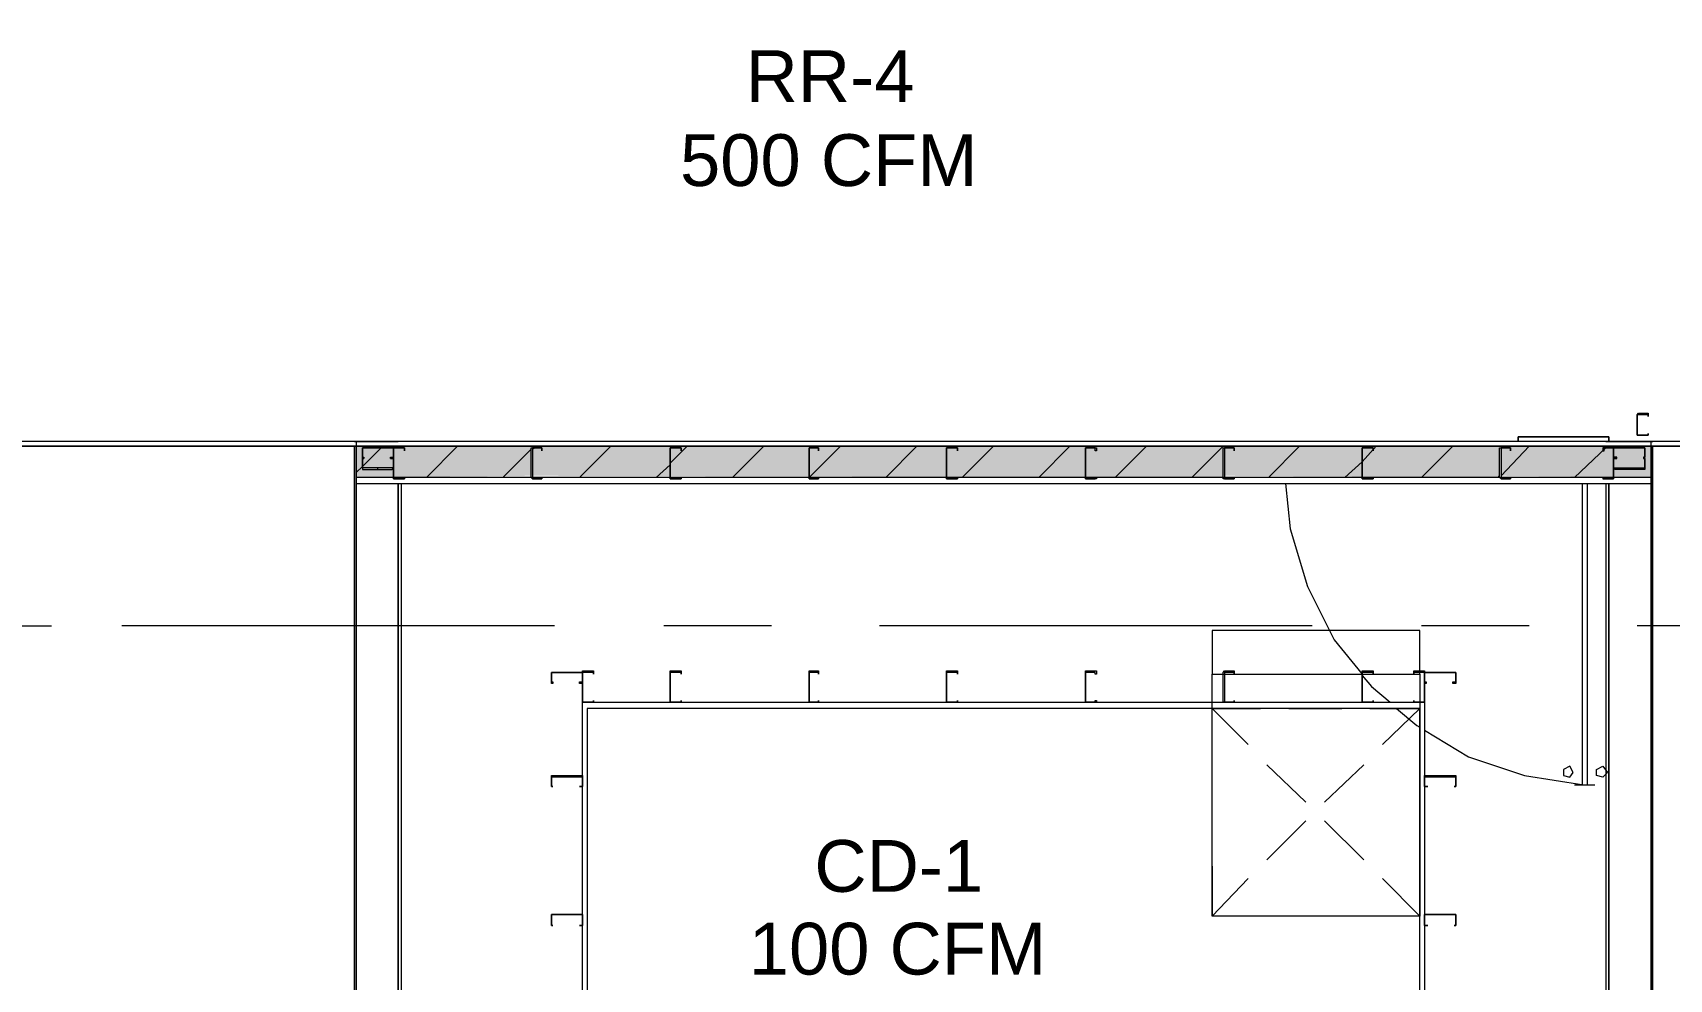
# Model space of a CAD drawing. Header units: metres. Extents: x -2 to 237, y -8 to 52.
# Drawn here: x 45.426 to 50.228, y 32.605 to 35.383 of the extents above; entities that cross this region are included whole.
import ezdxf

# ---------------------------------------------------------------- set-up
doc = ezdxf.new("R2010")
doc.units = ezdxf.units.M
doc.layers.add('HVAC - Ductos', color=5, linetype='Continuous', lineweight=0)
doc.layers.add('PDF3_Text', color=7, linetype='Continuous', lineweight=0)
doc.layers.add('PDF3_Geometry', color=7, linetype='Continuous', lineweight=0, true_color=0xaaaaaa)
doc.layers.add('PDF3_Solid Fills', color=7, linetype='Continuous', lineweight=0, true_color=0xffffff)
doc.styles.add('PDF Helvetica', font='')
doc.styles.get('PDF Helvetica').set_extended_font_data('Helvetica')

msp = doc.modelspace()

# ---------------------------------------------------------------- hatches: boundary and pattern name
at = {"layer": 'PDF3_Solid Fills', "lineweight": 0, "transparency": 33554559}
msp.add_hatch(color=256, dxfattribs=at).paths.add_polyline_path([(50.1744, 34.0783), (50.1744, 34.1699), (46.3748, 34.1699), (46.3748, 34.0783), (46.8882, 34.0829), (46.8928, 34.0829), (48.9186, 34.0783), (48.9186, 34.0829), (48.9232, 34.0829), (49.7298, 34.0783), (49.7298, 34.0829), (49.7344, 34.0829)])

# ---------------------------------------------------------------- linework, layer by layer
at = {"layer": 'HVAC - Ductos', "lineweight": 0}
for points in [[(45.0044, 33.6429), (45.2427, 33.6429), (45.481, 33.6429)], [(49.4961, 33.3999), (49.4961, 32.7903), (48.8865, 32.7903), (48.8865, 33.5007), (49.4961, 33.5007), (49.4961, 33.6291), (48.8865, 33.6291), (48.8865, 33.5007), (49.4961, 33.5007), (49.4961, 32.7903), (48.8865, 32.7903), (48.8865, 33.3999)], [(48.9919, 33.2945), (48.8865, 33.3999), (49.0286, 33.3999)], [(49.1111, 33.3999), (49.2669, 33.3999)], [(49.3494, 33.3999), (49.4961, 33.3999)], [(49.047, 33.2349), (49.1615, 33.1249)], [(49.2166, 33.0699), (49.3311, 32.9553)], [(49.3861, 32.9004), (49.4961, 32.7903)]]:
    msp.add_lwpolyline(points, dxfattribs=at)
at = {"layer": 'PDF3_Geometry', "lineweight": 0}
for points in [[(7.0265, 47.888), (58.6399, 47.8834), (58.6399, 35.7008), (48.2128, 35.7008), (48.2128, 35.6871), (58.6399, 35.6871), (58.6399, 34.1837), (45.3206, 34.1837), (44.8348, 34.1837), (44.6515, 34.1837), (41.7273, 34.1837)], [(44.8348, 23.9902), (44.8348, 23.9857), (45.261, 23.9857), (45.3756, 23.9857), (45.3756, 24.1094), (44.8348, 24.1094), (44.8348, 34.0599), (45.3206, 34.0599), (45.3206, 34.1699), (58.6399, 34.1699), (58.6399, 24.0086), (57.0037, 24.0086), (57.0037, 23.9902), (58.6399, 23.9902), (58.6399, 22.5006), (57.5812, 22.5006), (57.5812, 22.4869), (58.6399, 22.4869), (58.6399, 10.1851), (7.0265, 10.1851)], [(58.6399, 34.1699), (45.3206, 34.1699)], [(46.3702, 30.1778), (46.3702, 30.1732), (46.3748, 30.1778), (46.3748, 34.1699), (46.3748, 32.3091), (46.3382, 32.3091), (46.3382, 32.2907), (46.3382, 32.2724), (46.3748, 32.2724), (46.3382, 32.2724), (46.3382, 32.2541), (46.3748, 32.2541), (46.3748, 31.4383), (46.3382, 31.4383), (46.3748, 31.4383)], [(50.1744, 26.2682), (50.1744, 26.2544), (46.3748, 26.2544), (46.3748, 26.2682), (50.1744, 26.2682), (50.0507, 26.2682), (46.4986, 26.2682), (46.3748, 26.2682), (46.3382, 26.2682), (46.3748, 26.2682), (46.3748, 30.1778), (46.4986, 30.1778), (46.8194, 30.1778), (46.9065, 30.1778), (46.8194, 30.1778), (46.4986, 30.1778), (50.1744, 30.1778), (50.1744, 34.1699), (50.1744, 32.3091), (50.2111, 32.3091), (50.2203, 32.3091), (50.2203, 31.397)], [(46.3702, 34.1837), (46.3748, 34.1837), (46.4986, 34.1837)], [(46.3702, 32.3091), (46.3702, 34.1699)], [(50.1744, 34.1699), (46.3748, 34.1699)], [(50.0416, 34.1837), (50.0507, 34.1837), (50.1744, 34.1837), (50.179, 34.1837)], [(50.179, 32.3091), (50.179, 34.1699)], [(50.1744, 34.0783), (46.3748, 34.0783)], [(50.0416, 34.0599), (50.0416, 30.3108), (46.5078, 30.3108), (46.5078, 34.0599)], [(49.102, 34.0599), (49.1157, 33.9271), (49.1661, 33.7575), (49.244, 33.6016), (49.3266, 33.5007)], [(49.9728, 33.1754), (49.9728, 34.0599)], [(49.9865, 34.0599), (49.9865, 33.1754)], [(46.9569, 33.6429), (45.6873, 33.6429)], [(47.594, 33.6429), (47.2778, 33.6429)], [(49.1798, 33.6429), (47.9102, 33.6429)], [(49.8169, 33.6429), (49.5007, 33.6429)], [(51.4028, 33.6429), (50.1332, 33.6429)], [(49.3266, 33.4962), (49.354, 33.4641), (49.409, 33.4183)], [(49.4274, 33.3999), (49.487, 33.3495), (49.4961, 33.3449)], [(49.5098, 33.3358), (49.6382, 33.2579), (49.8032, 33.2029), (49.9774, 33.1754)], [(49.9498, 33.1754), (50.0094, 33.1754)]]:
    msp.add_lwpolyline(points, dxfattribs=at)
for points in [[(50.1378, 34.2021), (50.1332, 34.2021), (50.1332, 34.2616), (50.1378, 34.2662), (50.1653, 34.2662), (50.1653, 34.2571), (50.1653, 34.2616), (50.1378, 34.2616), (50.1332, 34.2616), (50.1332, 34.2021), (50.1378, 34.2021), (50.1653, 34.2021)], [(49.7848, 34.1837), (49.7848, 34.1975), (50.0507, 34.1975), (50.0507, 34.1837), (50.0507, 34.1975), (49.7848, 34.1975)], [(50.1653, 34.2066), (50.1653, 34.2021)], [(46.3748, 34.0599), (50.1744, 34.0599), (50.1744, 34.1837), (46.3748, 34.1837)], [(46.3932, 34.1653), (46.4802, 34.1653), (46.4848, 34.1653), (46.4848, 34.1333), (46.4756, 34.1333), (46.4756, 34.1379), (46.4848, 34.1379), (46.4848, 34.1653), (46.4802, 34.1653), (46.3932, 34.1653), (46.3932, 34.1379), (46.3978, 34.1379), (46.3978, 34.1333), (46.3932, 34.1333)], [(46.4848, 34.0737), (46.4848, 34.0783), (46.4848, 34.1653), (46.5169, 34.1653), (46.5169, 34.1562), (46.5169, 34.1653), (46.4848, 34.1653), (46.4848, 34.0783), (46.4848, 34.0737), (46.5169, 34.0737)], [(46.8928, 34.0737), (46.8882, 34.0783), (46.8882, 34.1653), (46.8928, 34.1653), (46.9202, 34.1653), (46.9202, 34.1562), (46.9202, 34.1653), (46.8928, 34.1653), (46.8928, 34.0783), (46.8928, 34.0737), (46.9202, 34.0737)], [(47.2961, 34.0737), (47.2961, 34.0783), (47.2961, 34.1653), (47.3282, 34.1653), (47.3282, 34.1562), (47.3282, 34.1653), (47.2961, 34.1653), (47.2961, 34.0783), (47.2961, 34.0737), (47.3282, 34.0737)], [(47.704, 34.0737), (47.704, 34.0783), (47.704, 34.1653), (47.7315, 34.1653), (47.7315, 34.1562), (47.7315, 34.1653), (47.704, 34.1653), (47.704, 34.0783), (47.704, 34.0737), (47.7315, 34.0737)], [(48.112, 34.0737), (48.1074, 34.0737), (48.1074, 34.0783), (48.1074, 34.1653), (48.112, 34.1653), (48.1394, 34.1653), (48.1394, 34.1562), (48.1394, 34.1653), (48.112, 34.1653), (48.1074, 34.1653), (48.1074, 34.0783), (48.1074, 34.0737), (48.112, 34.0737), (48.1394, 34.0737)], [(48.5152, 34.0737), (48.5152, 34.0783), (48.5152, 34.1653), (48.5474, 34.1653), (48.5474, 34.1562), (48.5428, 34.1562), (48.5428, 34.1653), (48.5152, 34.1653), (48.5152, 34.0783), (48.5152, 34.0737), (48.5428, 34.0737), (48.5428, 34.0783), (48.5474, 34.0783), (48.5474, 34.0737)], [(48.9232, 34.0737), (48.9186, 34.0737), (48.9186, 34.0783), (48.9186, 34.1653), (48.9232, 34.1653), (48.9507, 34.1653), (48.9507, 34.1562), (48.9507, 34.1653), (48.9232, 34.1653), (48.9232, 34.0783), (48.9232, 34.0737), (48.9507, 34.0737)], [(49.3266, 34.0737), (49.3266, 34.0783), (49.3266, 34.1653), (49.3586, 34.1653), (49.3586, 34.1562), (49.3586, 34.1653), (49.3266, 34.1653), (49.3266, 34.0783), (49.3266, 34.0737), (49.3586, 34.0737)], [(49.7344, 34.0737), (49.7298, 34.0783), (49.7298, 34.1653), (49.7344, 34.1653), (49.762, 34.1653), (49.762, 34.1562), (49.762, 34.1653), (49.7344, 34.1653), (49.7344, 34.0783), (49.7344, 34.0737), (49.762, 34.0737)], [(50.0324, 34.0737), (50.0644, 34.0737), (50.0644, 34.0783), (50.0644, 34.1653), (50.0324, 34.1653), (50.0324, 34.1562), (50.037, 34.1562), (50.037, 34.1653), (50.0644, 34.1653), (50.0644, 34.0783), (50.0644, 34.0737), (50.037, 34.0737), (50.037, 34.0783), (50.0324, 34.0783)], [(50.1561, 34.1333), (50.1561, 34.1653), (50.069, 34.1653), (50.0644, 34.1653), (50.0644, 34.1333), (50.0736, 34.1333), (50.0736, 34.1379), (50.0644, 34.1379), (50.0644, 34.1653), (50.069, 34.1653), (50.1561, 34.1653), (50.1561, 34.1379), (50.1516, 34.1379), (50.1516, 34.1333)], [(46.3932, 34.1333), (46.3932, 34.1058), (46.3932, 34.1012), (46.4802, 34.1012), (46.4848, 34.1058), (46.4848, 34.1333), (46.4756, 34.1333), (46.4848, 34.1333), (46.4848, 34.1058), (46.4802, 34.1058), (46.3932, 34.1058), (46.3932, 34.1333), (46.3978, 34.1333)], [(50.1561, 34.1058), (50.1561, 34.1012), (50.069, 34.1012), (50.0644, 34.1058), (50.0644, 34.1333), (50.0736, 34.1333), (50.0644, 34.1333), (50.0644, 34.1058), (50.069, 34.1058), (50.1561, 34.1058), (50.1561, 34.1333)], [(50.1516, 34.1333), (50.1561, 34.1333)], [(46.4986, 30.3016), (46.4986, 34.0599)], [(46.5169, 34.0783), (46.5169, 34.0737)], [(46.9202, 34.0783), (46.9202, 34.0737)], [(47.3282, 34.0783), (47.3282, 34.0737)], [(47.7315, 34.0783), (47.7315, 34.0737)], [(48.1394, 34.0783), (48.1394, 34.0737)], [(48.9507, 34.0783), (48.9507, 34.0737)], [(49.3586, 34.0783), (49.3586, 34.0737)], [(49.762, 34.0783), (49.762, 34.0737)], [(50.0507, 34.0599), (50.0507, 30.3016)], [(46.9478, 33.5053), (47.0394, 33.5053), (47.0394, 33.4733), (47.0302, 33.4733), (47.0302, 33.4779), (47.0394, 33.4779), (47.0394, 33.5053), (46.9478, 33.5053), (46.9478, 33.4779), (46.9524, 33.4779), (46.9524, 33.4733), (46.9478, 33.4733)], [(47.0394, 33.4183), (47.0394, 33.5053), (47.0394, 33.5099), (47.0715, 33.5099), (47.0715, 33.5007), (47.0715, 33.5053), (47.0394, 33.5053), (47.0394, 33.4183), (47.0715, 33.4183)], [(47.2961, 33.4183), (47.2961, 33.5053), (47.2961, 33.5099), (47.3282, 33.5099), (47.3282, 33.5007), (47.3282, 33.5053), (47.2961, 33.5053), (47.2961, 33.4183), (47.3282, 33.4183)], [(47.704, 33.4183), (47.704, 33.5053), (47.704, 33.5099), (47.7315, 33.5099), (47.7315, 33.5007), (47.7315, 33.5053), (47.704, 33.5053), (47.704, 33.4183), (47.7315, 33.4183)], [(48.112, 33.4183), (48.1074, 33.4183), (48.1074, 33.5053), (48.1074, 33.5099), (48.112, 33.5099), (48.1394, 33.5099), (48.1394, 33.5007), (48.1394, 33.5053), (48.112, 33.5053), (48.1074, 33.5053), (48.1074, 33.4183), (48.112, 33.4183), (48.1394, 33.4183)], [(48.5152, 33.4183), (48.5152, 33.5053), (48.5152, 33.5099), (48.5474, 33.5099), (48.5474, 33.5007), (48.5428, 33.5007), (48.5428, 33.5053), (48.5152, 33.5053), (48.5152, 33.4183), (48.5428, 33.4183), (48.5428, 33.4229), (48.5474, 33.4229), (48.5474, 33.4183)], [(48.9232, 33.4183), (48.9186, 33.4183), (48.9186, 33.5053), (48.9232, 33.5099), (48.9507, 33.5099), (48.9507, 33.5007), (48.9507, 33.5053), (48.9232, 33.5053), (48.9232, 33.4183), (48.9507, 33.4183)], [(49.3266, 33.4183), (49.3266, 33.5053), (49.3266, 33.5099), (49.3586, 33.5099), (49.3586, 33.5007), (49.3586, 33.5053), (49.3266, 33.5053), (49.3266, 33.4183), (49.3586, 33.4183)], [(49.5098, 33.5099), (49.5098, 33.5053), (49.5098, 33.4183), (49.4778, 33.4183), (49.4778, 33.4229), (49.4778, 33.4183), (49.5098, 33.4183), (49.5098, 33.5053), (49.4778, 33.5053), (49.4778, 33.5007), (49.4778, 33.5099)], [(49.5098, 33.5053), (49.6016, 33.5053), (49.6016, 33.4733), (49.5924, 33.4733), (49.5924, 33.4779), (49.6016, 33.4779), (49.6016, 33.5053), (49.5098, 33.5053), (49.5098, 33.4779), (49.5144, 33.4779), (49.5144, 33.4733), (49.5098, 33.4733)], [(47.0715, 33.4229), (47.0715, 33.4183)], [(47.3282, 33.4229), (47.3282, 33.4183)], [(47.7315, 33.4229), (47.7315, 33.4183)], [(48.1394, 33.4229), (48.1394, 33.4183)], [(48.9507, 33.4229), (48.9507, 33.4183)], [(49.3586, 33.4229), (49.3586, 33.4183)], [(49.4961, 33.4183), (49.5098, 33.4183), (49.5098, 30.9616), (49.5098, 30.9478), (47.0532, 30.9478), (47.0394, 30.9478), (47.0394, 33.4183), (47.0532, 33.4183)], [(47.0532, 33.3999), (47.0532, 30.9616), (49.4961, 30.9616), (49.4961, 33.3999)], [(49.9453, 33.212), (49.9361, 33.2303), (49.9178, 33.2212), (49.9178, 33.2029), (49.9361, 33.1983)], [(50.0462, 33.212), (50.0324, 33.1983), (50.014, 33.2029), (50.014, 33.2212), (50.0324, 33.2303)], [(46.9478, 33.1983), (46.9478, 33.2029), (47.0394, 33.2029), (47.0394, 33.1983), (47.0394, 33.1708), (47.0302, 33.1708), (47.0394, 33.1708), (47.0394, 33.1983), (46.9478, 33.1983), (46.9478, 33.1708)], [(49.6016, 33.1983), (49.5098, 33.1983), (49.5098, 33.1708), (49.519, 33.1708), (49.5098, 33.1708), (49.5098, 33.1983), (49.5098, 33.2029), (49.6016, 33.2029), (49.6016, 33.1983), (49.6016, 33.1708)], [(46.9524, 33.1708), (46.9478, 33.1708)], [(49.597, 33.1708), (49.6016, 33.1708)], [(46.9478, 32.7949), (47.0394, 32.7949), (47.0394, 32.7629), (47.0302, 32.7629), (47.0394, 32.7629), (47.0394, 32.7949), (46.9478, 32.7949), (46.9478, 32.7629)], [(46.9524, 32.7629), (46.9478, 32.7629)], [(49.6016, 32.7949), (49.5098, 32.7949), (49.5098, 32.7629), (49.519, 32.7629), (49.5098, 32.7629), (49.5098, 32.7949), (49.6016, 32.7949), (49.6016, 32.7629)], [(49.597, 32.7629), (49.6016, 32.7629)]]:
    msp.add_lwpolyline(points, close=True, dxfattribs=at)
at = {"layer": 'PDF3_Geometry', "color": 254, "lineweight": 0, "true_color": 0xd4d4d4}
for points in [[(46.3748, 34.0921), (46.3932, 34.1104), (46.4482, 34.1653)], [(46.581, 34.0783), (46.6728, 34.1699)], [(46.8056, 34.0783), (46.8882, 34.1608)], [(46.8928, 34.1608), (46.8974, 34.1653)], [(47.0302, 34.0783), (47.1219, 34.1699)], [(47.2961, 34.1195), (47.3465, 34.1699)], [(47.4794, 34.0783), (47.5711, 34.1699)], [(47.704, 34.0783), (47.7956, 34.1699)], [(47.9286, 34.0783), (48.0202, 34.1699)], [(48.1532, 34.0783), (48.2448, 34.1699)], [(48.3778, 34.0783), (48.4694, 34.1699)], [(48.6024, 34.0783), (48.694, 34.1699)], [(48.827, 34.0783), (48.9186, 34.1699)], [(49.0516, 34.0783), (49.1432, 34.1699)], [(49.2761, 34.0783), (49.3266, 34.1241), (49.3678, 34.1699)], [(49.5007, 34.0783), (49.5924, 34.1699)], [(49.7344, 34.0829), (49.8169, 34.1699)], [(49.9498, 34.0783), (50.0416, 34.1653)], [(47.2548, 34.0783), (47.2961, 34.1149)], [(49.7253, 34.0783), (49.7298, 34.0829)]]:
    msp.add_lwpolyline(points, dxfattribs=at)
at = {"layer": 'PDF3_Geometry', "color": 254, "lineweight": 0, "true_color": 0xd2d2d2}
for points in [[(46.4848, 34.1471), (46.4848, 34.1516)], [(46.4986, 34.1653), (46.5032, 34.1653)], [(46.439, 34.1012), (46.439, 34.1058)], [(50.0828, 34.1012), (50.0828, 34.1058)], [(46.911, 34.0737), (46.9156, 34.0737)], [(48.5428, 34.0737), (48.5474, 34.0783)], [(50.0507, 34.0737), (50.0553, 34.0737)]]:
    msp.add_lwpolyline(points, dxfattribs=at)
at = {"layer": 'PDF3_Geometry', "color": 8, "lineweight": 0, "true_color": 0x808080}
for points in [[(48.8865, 33.2533), (48.8865, 33.3999), (49.0286, 33.3999)], [(49.1111, 33.3999), (49.2669, 33.3999)], [(49.3861, 33.2945), (49.4961, 33.3999), (49.3494, 33.3999)], [(49.4961, 33.3999), (49.4961, 33.2533)], [(49.2166, 33.1249), (49.3311, 33.2349)], [(48.8865, 33.0149), (48.8865, 33.1754)], [(49.4961, 33.1754), (49.4961, 33.0149)], [(49.047, 32.9553), (49.1615, 33.0699)], [(48.8865, 32.937), (48.8865, 32.7903), (48.9919, 32.9004)], [(49.4961, 32.937), (49.4961, 32.7903), (49.3494, 32.7903)], [(49.0286, 32.7903), (48.8865, 32.7903)], [(49.2669, 32.7903), (49.1111, 32.7903)]]:
    msp.add_lwpolyline(points, dxfattribs=at)

# ---------------------------------------------------------------- texts
at = {"layer": 'PDF3_Text', "lineweight": 0, "char_height": 0.15195, "attachment_point": 4, "style": 'PDF Helvetica'}
for s, insert in [('RR-4', (47.5177, 35.2559)), ('500 CFM', (47.3252, 35.0084)), ('CD-1', (47.7194, 32.9366)), ('100 CFM', (47.5269, 32.6937))]:
    msp.add_mtext(s, dxfattribs=dict(at, insert=insert))

doc.saveas('drawing.dxf')
